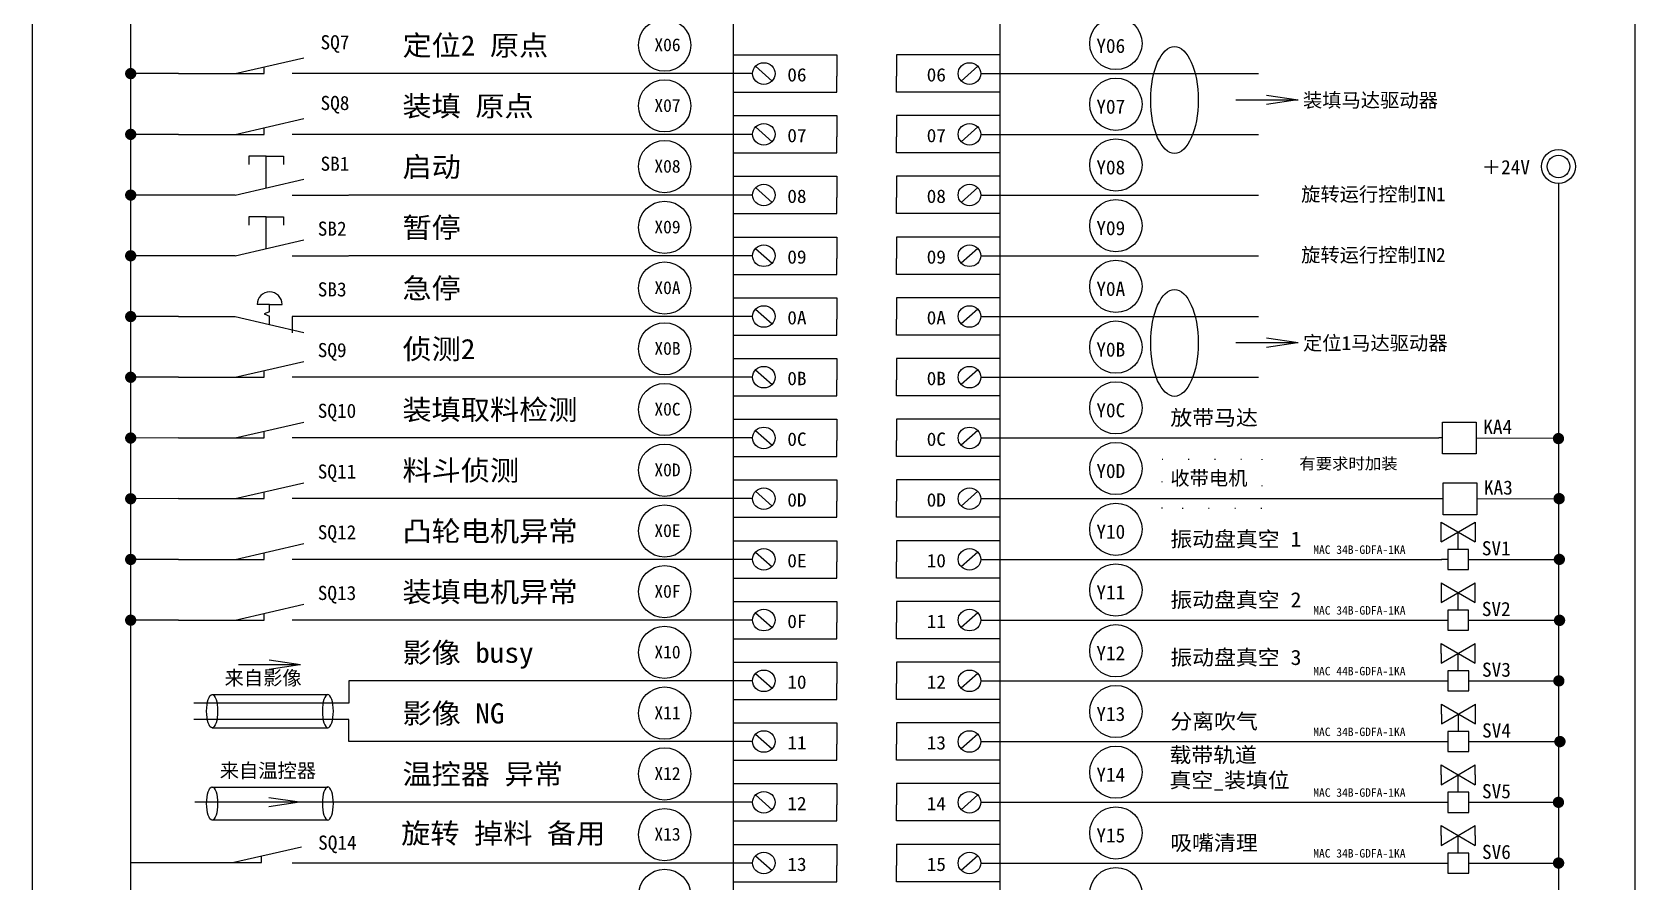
# Model space of a CAD drawing. Header units: millimetres. Extents: x 853 to 1267, y -1566 to -82.
# Drawn here: x 853 to 1053, y -298.9 to -192.8 of the extents above; entities that cross this region are included whole.
import ezdxf

# ---------------------------------------------------------------- set-up
doc = ezdxf.new("R2010")
doc.units = ezdxf.units.MM
doc.linetypes.add('DOT2', pattern=[3.175, 0, -3.175])
doc.layers.add('图层3', color=3, linetype='DOT2')
doc.styles.add('宋体', font='')
doc.styles.get('宋体').set_extended_font_data('SimSun')

# ---------------------------------------------------------------- blocks, each defined once
blk = doc.blocks.new('SB NO 1')
for p, q in [((15.49, 6.89), (12.43, 6.89)), ((12.43, 6.89), (12.43, 5.39)), ((15.49, 1.27), (15.49, 6.89)), ((15.49, 6.89), (18.55, 6.89)), ((18.55, 6.89), (18.55, 5.39)), ((10, 0), (0, 0)), ((10, 0), (22.17, 2.81)), ((20.07, 0), (30.07, 0))]:
    blk.add_line(p, q)

msp = doc.modelspace()

# ---------------------------------------------------------------- linework, layer by layer
for p, q in [((853.04, -92, 165.16), (853.04, -405.95, 165.91)), ((1053.04, -92, 165.16), (1053.04, -405.95, 165.91))]:
    msp.add_line(p, q)
at = {"lineweight": -3}
for p, q in [((865.35, -387.53, 245.28), (865.35, -147.09, 166.09)), ((940.51, -195.66, 188.01), (953.47, -195.66, 188.01)), ((953.47, -195.66, 187.67), (953.47, -197.67, 187.67)), ((973.85, -195.66, 188.01), (960.89, -195.66, 188.01)), ((960.89, -195.66, 187.67), (960.89, -197.67, 187.67)), ((878.39, -197.99, 187.67), (886.97, -196.01, 187.67)), ((878.39, -197.99, 187.67), (881.99, -197.99, 187.67)), ((881.99, -197.99, 187.67), (882.01, -197.16, 187.67)), ((953.47, -197.67, 187.67), (953.47, -198.31, 187.67)), ((960.89, -197.67, 187.67), (960.89, -198.31, 187.67)), ((953.47, -200.32, 187.67), (953.47, -198.31, 187.67)), ((960.89, -200.32, 187.67), (960.89, -198.31, 187.67)), ((940.51, -200.32, 187.67), (953.47, -200.32, 187.67)), ((973.85, -200.32, 187.67), (960.89, -200.32, 187.67)), ((1011.01, -201.3, 205.35), (1003.25, -201.3, 205.35)), ((1011.01, -201.3, 205.35), (1007.07, -200.71, 205.35)), ((1010.92, -201.28, 205.35), (1007.07, -201.86, 205.35)), ((878.39, -205.58, 190.22), (886.97, -203.59, 190.22)), ((940.51, -203.24, 190.56), (953.47, -203.24, 190.56)), ((953.47, -203.24, 190.22), (953.47, -205.25, 190.22)), ((973.85, -203.24, 190.56), (960.89, -203.24, 190.56)), ((960.89, -203.24, 190.22), (960.89, -205.25, 190.22)), ((878.39, -205.58, 190.22), (881.99, -205.58, 190.22)), ((881.99, -205.58, 190.22), (882.01, -204.74, 190.22)), ((953.47, -205.25, 190.22), (953.47, -205.89, 190.22)), ((953.47, -207.9, 190.22), (953.47, -205.89, 190.22)), ((960.89, -205.25, 190.22), (960.89, -205.89, 190.22)), ((960.89, -207.9, 190.22), (960.89, -205.89, 190.22)), ((940.51, -207.9, 190.22), (953.47, -207.9, 190.22)), ((973.85, -207.9, 190.22), (960.89, -207.9, 190.22)), ((940.51, -210.82, 193.11), (953.47, -210.82, 193.11)), ((953.47, -210.82, 192.77), (953.47, -212.83, 192.77)), ((973.85, -210.82, 193.11), (960.89, -210.82, 193.11)), ((960.89, -210.82, 192.77), (960.89, -212.83, 192.77)), ((953.47, -212.83, 192.77), (953.47, -213.48, 192.77)), ((953.47, -215.48, 192.77), (953.47, -213.48, 192.77)), ((960.89, -212.83, 192.77), (960.89, -213.48, 192.77)), ((960.89, -215.48, 192.77), (960.89, -213.48, 192.77)), ((940.51, -215.48, 192.77), (953.47, -215.48, 192.77)), ((973.85, -215.48, 192.77), (960.89, -215.48, 192.77)), ((940.51, -218.41, 195.67), (953.47, -218.41, 195.67)), ((953.47, -218.4, 195.33), (953.47, -220.41, 195.33)), ((960.89, -218.4, 195.33), (960.89, -220.41, 195.33)), ((973.85, -218.41, 195.67), (960.89, -218.41, 195.67)), ((953.47, -220.41, 195.33), (953.47, -221.06, 195.33)), ((953.47, -223.06, 195.33), (953.47, -221.06, 195.33)), ((960.89, -220.41, 195.33), (960.89, -221.06, 195.33)), ((960.89, -223.06, 195.33), (960.89, -221.06, 195.33)), ((940.51, -223.06, 195.33), (953.47, -223.06, 195.33)), ((973.85, -223.06, 195.33), (960.89, -223.06, 195.33)), ((940.51, -225.99, 198.22), (953.47, -225.99, 198.22)), ((953.47, -225.98, 197.88), (953.47, -227.99, 197.88)), ((960.89, -225.98, 197.88), (960.89, -227.99, 197.88)), ((973.85, -225.99, 198.22), (960.89, -225.99, 198.22)), ((882.68, -226.81, 197.88), (881.12, -226.81, 197.88)), ((882.68, -227.73, 197.88), (882.01, -227.97, 197.88)), ((882.01, -227.97, 197.88), (882.68, -228.28, 197.88)), ((882.68, -227.73, 197.88), (882.68, -226.81, 197.88)), ((882.68, -226.81, 197.88), (884.24, -226.81, 197.88)), ((953.47, -227.99, 197.88), (953.47, -228.64, 197.88)), ((960.89, -227.99, 197.88), (960.89, -228.64, 197.88)), ((878.39, -228.32, 197.88), (886.97, -230.3, 197.88)), ((882.68, -229.31, 197.88), (882.68, -228.28, 197.88)), ((885.49, -228.32, 197.88), (885.49, -230.36, 197.88)), ((892.55, -228.32, 197.88), (885.49, -228.32, 197.88)), ((953.47, -230.65, 197.88), (953.47, -228.64, 197.88)), ((960.89, -230.65, 197.88), (960.89, -228.64, 197.88)), ((940.51, -230.65, 197.88), (953.47, -230.65, 197.88)), ((973.85, -230.65, 197.88), (960.89, -230.65, 197.88)), ((1011.01, -231.62, 215.57), (1003.25, -231.62, 215.57)), ((1011.01, -231.62, 215.57), (1007.07, -231.03, 215.57)), ((1010.92, -231.61, 215.57), (1007.07, -232.19, 215.57)), ((878.39, -235.9, 200.44), (886.97, -233.92, 200.44)), ((940.51, -233.57, 200.78), (953.47, -233.57, 200.78)), ((953.47, -233.56, 200.44), (953.47, -235.57, 200.44)), ((960.89, -233.56, 200.44), (960.89, -235.57, 200.44)), ((973.85, -233.57, 200.78), (960.89, -233.57, 200.78)), ((878.39, -235.9, 200.44), (881.99, -235.9, 200.44)), ((881.99, -235.9, 200.44), (882.01, -235.06, 200.44)), ((953.47, -235.57, 200.44), (953.47, -236.22, 200.44)), ((960.89, -235.57, 200.44), (960.89, -236.22, 200.44)), ((953.47, -238.23, 200.44), (953.47, -236.22, 200.44)), ((960.89, -238.23, 200.44), (960.89, -236.22, 200.44)), ((940.51, -238.23, 200.44), (953.47, -238.23, 200.44)), ((973.85, -238.23, 200.44), (960.89, -238.23, 200.44)), ((878.39, -243.48, 202.99), (886.97, -241.5, 202.99)), ((940.51, -241.15, 203.33), (953.47, -241.15, 203.33)), ((953.47, -241.15, 202.99), (953.47, -243.15, 202.99)), ((973.85, -241.15, 203.33), (960.89, -241.15, 203.33)), ((960.89, -241.15, 202.99), (960.89, -243.15, 202.99)), ((878.39, -243.48, 202.99), (881.99, -243.48, 202.99)), ((881.99, -243.48, 202.99), (882.01, -242.64, 202.99)), ((953.47, -243.15, 202.99), (953.47, -243.8, 202.99)), ((953.47, -245.81, 202.99), (953.47, -243.8, 202.99)), ((960.89, -243.15, 202.99), (960.89, -243.8, 202.99)), ((960.89, -245.81, 202.99), (960.89, -243.8, 202.99)), ((1033.22, -243.5, 203.66), (1043.5, -243.48, 202.99)), ((940.51, -245.81, 202.99), (953.47, -245.81, 202.99)), ((973.85, -245.81, 202.99), (960.89, -245.81, 202.99)), ((878.39, -251.06, 205.55), (886.97, -249.08, 205.55)), ((940.51, -248.73, 205.89), (953.47, -248.73, 205.89)), ((953.47, -248.73, 205.55), (953.47, -250.74, 205.55)), ((973.85, -248.73, 205.89), (960.89, -248.73, 205.89)), ((960.89, -248.73, 205.55), (960.89, -250.74, 205.55)), ((878.39, -251.06, 205.55), (881.99, -251.06, 205.55)), ((881.99, -251.06, 205.55), (882.01, -250.23, 205.55)), ((953.47, -250.74, 205.55), (953.47, -251.38, 205.55)), ((953.47, -253.39, 205.55), (953.47, -251.38, 205.55)), ((960.89, -250.74, 205.55), (960.89, -251.38, 205.55)), ((960.89, -253.39, 205.55), (960.89, -251.38, 205.55)), ((1033.31, -251.08, 198.55), (1043.59, -251.06, 197.88)), ((940.51, -253.39, 205.55), (953.47, -253.39, 205.55)), ((973.85, -253.39, 205.55), (960.89, -253.39, 205.55)), ((1028.87, -256.45, 208.1), (1028.87, -253.98, 208.1)), ((1028.87, -253.98, 208.1), (1033.1, -256.45, 208.1)), ((1028.87, -256.45, 208.1), (1033.1, -253.98, 208.1)), ((1033.1, -253.98, 208.1), (1033.1, -256.45, 208.1)), ((1030.98, -257.39, 208.1), (1030.98, -255.21, 208.1)), ((878.39, -258.64, 208.1), (886.97, -256.66, 208.1)), ((881.99, -258.64, 208.1), (882.01, -257.81, 208.1)), ((940.51, -256.31, 208.44), (953.47, -256.31, 208.44)), ((953.47, -256.31, 208.1), (953.47, -258.32, 208.1)), ((973.85, -256.31, 208.44), (960.89, -256.31, 208.44)), ((960.89, -256.31, 208.1), (960.89, -258.32, 208.1)), ((878.39, -258.64, 208.1), (881.99, -258.64, 208.1)), ((953.47, -258.32, 208.1), (953.47, -258.96, 208.1)), ((953.47, -260.97, 208.1), (953.47, -258.96, 208.1)), ((960.89, -258.32, 208.1), (960.89, -258.96, 208.1)), ((960.89, -260.97, 208.1), (960.89, -258.96, 208.1)), ((1032.28, -258.64, 208.1), (1043.48, -258.64, 208.1)), ((940.51, -260.97, 208.1), (953.47, -260.97, 208.1)), ((973.85, -260.97, 208.1), (960.89, -260.97, 208.1)), ((1028.87, -261.56, 210.66), (1033.1, -264.03, 210.66)), ((1028.87, -264.03, 210.66), (1033.1, -261.56, 210.66)), ((1033.1, -264.03, 210.66), (1033.1, -261.56, 210.66)), ((940.51, -263.89, 211), (953.47, -263.89, 211)), ((953.47, -263.89, 210.66), (953.47, -265.9, 210.66)), ((973.85, -263.89, 211), (960.89, -263.89, 211)), ((960.89, -263.89, 210.66), (960.89, -265.9, 210.66)), ((1030.98, -264.97, 210.66), (1030.98, -262.79, 210.66)), ((878.39, -266.22, 210.66), (886.97, -264.24, 210.66)), ((881.99, -266.22, 210.66), (882.01, -265.39, 210.66)), ((953.47, -265.9, 210.66), (953.47, -266.54, 210.66)), ((960.89, -265.9, 210.66), (960.89, -266.54, 210.66)), ((878.39, -266.22, 210.66), (881.99, -266.22, 210.66)), ((953.47, -268.55, 210.66), (953.47, -266.54, 210.66)), ((960.89, -268.55, 210.66), (960.89, -266.54, 210.66)), ((1032.28, -266.22, 210.66), (1043.33, -266.22, 210.66)), ((1032.84, -266.22, 210.66), (1043.33, -266.22, 210.66)), ((940.51, -268.55, 210.66), (953.47, -268.55, 210.66)), ((973.85, -268.55, 210.66), (960.89, -268.55, 210.66)), ((1028.88, -270.37, 213.21), (1028.88, -269.14, 213.21)), ((1028.88, -269.14, 213.21), (1033.12, -271.61, 213.21)), ((1028.88, -271.61, 213.21), (1033.12, -269.14, 213.21)), ((1033.12, -271.61, 213.21), (1033.12, -269.14, 213.21)), ((886.55, -271.8, 231.06), (878.8, -271.8, 231.06)), ((886.55, -271.8, 231.06), (882.61, -271.21, 231.06)), ((886.46, -271.79, 231.06), (882.61, -272.37, 231.06)), ((940.51, -271.47, 213.55), (953.47, -271.47, 213.55)), ((953.47, -271.47, 213.21), (953.47, -273.48, 213.21)), ((973.85, -271.47, 213.55), (960.89, -271.47, 213.55)), ((960.89, -271.47, 213.21), (960.89, -273.48, 213.21)), ((1028.88, -270.37, 213.21), (1028.88, -271.61, 213.21)), ((1031, -272.55, 213.21), (1031, -270.37, 213.21)), ((953.47, -273.48, 213.21), (953.47, -274.12, 213.21)), ((960.89, -273.48, 213.21), (960.89, -274.12, 213.21)), ((1027.89, -273.81, 213.21), (1029.7, -273.81, 213.21)), ((1032.3, -273.81, 213.21), (1043.34, -273.81, 213.21)), ((1032.86, -273.81, 213.21), (1043.34, -273.81, 213.21)), ((875.51, -275.52, 231.06), (889.95, -275.52, 231.06)), ((953.47, -276.13, 213.21), (953.47, -274.12, 213.21)), ((960.89, -276.13, 213.21), (960.89, -274.12, 213.21)), ((940.51, -276.13, 213.21), (953.47, -276.13, 213.21)), ((973.85, -276.13, 213.21), (960.89, -276.13, 213.21)), ((1028.9, -277.96, 215.77), (1028.9, -276.72, 215.77)), ((1028.9, -276.72, 215.77), (1033.13, -279.19, 215.77)), ((1028.9, -279.19, 215.77), (1033.13, -276.72, 215.77)), ((1028.9, -277.96, 215.77), (1028.9, -279.19, 215.77)), ((1031.01, -280.14, 215.77), (1031.01, -277.96, 215.77)), ((1033.13, -279.19, 215.77), (1033.13, -276.72, 215.77)), ((875.51, -279.65, 231.06), (889.95, -279.65, 231.06)), ((940.51, -279.05, 216.11), (953.47, -279.05, 216.11)), ((953.47, -279.05, 215.77), (953.47, -281.06, 215.77)), ((973.85, -279.05, 216.11), (960.89, -279.05, 216.11)), ((960.89, -279.05, 215.77), (960.89, -281.06, 215.77)), ((953.47, -281.06, 215.77), (953.47, -281.71, 215.77)), ((953.47, -283.71, 215.77), (953.47, -281.71, 215.77)), ((960.89, -281.06, 215.77), (960.89, -281.71, 215.77)), ((960.89, -283.71, 215.77), (960.89, -281.71, 215.77)), ((1027.9, -281.39, 215.77), (1029.71, -281.39, 215.77)), ((1032.31, -281.39, 215.77), (1043.36, -281.39, 215.77)), ((1032.87, -281.39, 215.77), (1043.36, -281.39, 215.77)), ((940.51, -283.71, 215.77), (953.47, -283.71, 215.77)), ((973.85, -283.71, 215.77), (960.89, -283.71, 215.77)), ((1028.88, -285.54, 218.32), (1028.88, -284.3, 218.32)), ((1028.88, -286.77, 218.32), (1033.12, -284.3, 218.32)), ((1028.88, -284.3, 218.32), (1033.12, -286.77, 218.32)), ((1028.88, -285.54, 218.32), (1028.88, -286.77, 218.32)), ((1031, -287.72, 218.32), (1031, -285.54, 218.32)), ((1033.12, -285.54, 218.32), (1033.12, -284.3, 218.32)), ((1033.12, -285.54, 218.32), (1033.12, -286.77, 218.32)), ((875.51, -287.06, 234.25), (889.95, -287.06, 234.25)), ((940.51, -286.64, 218.66), (953.47, -286.64, 218.66)), ((953.47, -286.63, 218.32), (953.47, -288.64, 218.32)), ((960.89, -286.63, 218.32), (960.89, -288.64, 218.32)), ((973.85, -286.64, 218.66), (960.89, -286.64, 218.66)), ((886.42, -288.97, 218.32), (882.57, -288.39, 218.32)), ((886.42, -288.97, 218.32), (882.57, -289.55, 218.32)), ((953.47, -288.64, 218.32), (953.47, -289.29, 218.32)), ((953.47, -291.29, 218.32), (953.47, -289.29, 218.32)), ((960.89, -288.64, 218.32), (960.89, -289.29, 218.32)), ((960.89, -291.29, 218.32), (960.89, -289.29, 218.32)), ((1027.89, -288.97, 218.32), (1029.7, -288.97, 218.32)), ((1032.3, -288.97, 218.32), (1043.34, -288.97, 218.32)), ((1032.86, -288.97, 218.32), (1043.34, -288.97, 218.32)), ((940.51, -291.29, 218.32), (953.47, -291.29, 218.32)), ((973.85, -291.29, 218.32), (960.89, -291.29, 218.32)), ((1028.88, -291.88, 220.87), (1033.12, -294.35, 220.87)), ((1028.88, -294.35, 220.87), (1033.12, -291.88, 220.87)), ((1028.88, -293.12, 220.87), (1028.88, -291.88, 220.87)), ((1033.12, -293.12, 220.87), (1033.12, -291.88, 220.87)), ((1028.88, -293.12, 220.87), (1028.88, -294.35, 220.87)), ((1031, -295.3, 220.87), (1031, -293.12, 220.87)), ((1033.12, -293.12, 220.87), (1033.12, -294.35, 220.87)), ((878.07, -296.5, 215.3), (886.66, -294.52, 215.3)), ((940.51, -294.22, 221.22), (953.47, -294.22, 221.22)), ((953.47, -294.21, 220.87), (953.47, -296.22, 220.87)), ((960.89, -294.21, 220.87), (960.89, -296.22, 220.87)), ((973.85, -294.22, 221.22), (960.89, -294.22, 221.22)), ((878.07, -296.5, 215.3), (881.68, -296.5, 215.3)), ((953.47, -296.22, 220.87), (953.47, -296.87, 220.87)), ((953.47, -298.88, 220.87), (953.47, -296.87, 220.87)), ((960.89, -296.22, 220.87), (960.89, -296.87, 220.87)), ((960.89, -298.88, 220.87), (960.89, -296.87, 220.87)), ((1027.89, -296.55, 220.87), (1029.7, -296.55, 220.87)), ((940.51, -298.88, 220.87), (953.47, -298.88, 220.87)), ((973.85, -298.88, 220.87), (960.89, -298.88, 220.87))]:
    msp.add_line(p, q, dxfattribs=at)
at = {"extrusion": (-6.16298e-33, 0.319321, 0.947647)}
for p, q in [((871.33, -197.99, 187.67), (865.35, -198, 181.42)), ((871.33, -197.99, 187.67), (878.39, -197.99, 187.67)), ((892.55, -197.99, 187.67), (885.49, -197.99, 187.67)), ((938.17, -197.99, 187.67), (892.55, -197.99, 187.67)), ((942.93, -197.99, 187.67), (938.17, -197.99, 187.67)), ((943.32, -197.07, 187.35), (945.38, -198.92, 187.98)), ((971.04, -197.07, 187.35), (968.98, -198.92, 187.98)), ((971.42, -197.99, 187.67), (976.19, -197.99, 187.67)), ((976.19, -197.99, 187.67), (996.51, -197.99, 187.67)), ((996.51, -197.99, 187.67), (1006.07, -197.99, 187.67)), ((871.33, -205.58, 190.22), (865.35, -205.58, 183.97)), ((871.33, -205.58, 190.22), (878.39, -205.58, 190.22)), ((892.55, -205.58, 190.22), (885.49, -205.58, 190.22)), ((938.17, -205.58, 190.22), (892.55, -205.58, 190.22)), ((942.93, -205.58, 190.22), (938.17, -205.58, 190.22)), ((943.32, -204.65, 189.91), (945.38, -206.5, 190.53)), ((971.04, -204.65, 189.91), (968.98, -206.5, 190.53)), ((971.42, -205.58, 190.22), (976.19, -205.58, 190.22)), ((976.19, -205.58, 190.22), (996.51, -205.58, 190.22)), ((996.51, -205.58, 190.22), (1006.07, -205.58, 190.22)), ((1043.5, -211.71, 199.19), (1043.5, -357.41, 257.95)), ((871.33, -213.16, 192.77), (865.35, -213.16, 186.53)), ((938.17, -213.16, 192.77), (892.55, -213.16, 192.77)), ((942.93, -213.16, 192.77), (938.17, -213.16, 192.77)), ((943.32, -212.23, 192.46), (945.38, -214.08, 193.09)), ((971.04, -212.23, 192.46), (968.98, -214.08, 193.09)), ((971.42, -213.16, 192.77), (976.19, -213.16, 192.77)), ((976.19, -213.16, 192.77), (996.51, -213.16, 192.77)), ((996.51, -213.16, 192.77), (1006.07, -213.16, 192.77)), ((943.32, -219.81, 195.02), (945.38, -221.66, 195.64)), ((971.04, -219.81, 195.02), (968.98, -221.66, 195.64)), ((871.33, -220.74, 195.33), (865.35, -220.74, 189.08)), ((938.17, -220.74, 195.33), (892.55, -220.74, 195.33)), ((942.93, -220.74, 195.33), (938.17, -220.74, 195.33)), ((971.42, -220.74, 195.33), (976.19, -220.74, 195.33)), ((976.19, -220.74, 195.33), (996.51, -220.74, 195.33)), ((996.51, -220.74, 195.33), (1006.07, -220.74, 195.33)), ((943.32, -227.4, 197.57), (945.38, -229.24, 198.19)), ((971.04, -227.4, 197.57), (968.98, -229.24, 198.19)), ((871.33, -228.32, 197.88), (865.35, -228.33, 191.64)), ((871.33, -228.32, 197.88), (878.39, -228.32, 197.88)), ((938.17, -228.32, 197.88), (892.55, -228.32, 197.88)), ((942.93, -228.32, 197.88), (938.17, -228.32, 197.88)), ((971.42, -228.32, 197.88), (976.19, -228.32, 197.88)), ((976.19, -228.32, 197.88), (996.51, -228.32, 197.88)), ((996.51, -228.32, 197.88), (1006.07, -228.32, 197.88)), ((871.33, -235.9, 200.44), (865.35, -235.91, 194.19)), ((871.33, -235.9, 200.44), (878.39, -235.9, 200.44)), ((892.55, -235.9, 200.44), (885.49, -235.9, 200.44)), ((938.17, -235.9, 200.44), (892.55, -235.9, 200.44)), ((942.93, -235.9, 200.44), (938.17, -235.9, 200.44)), ((943.32, -234.98, 200.13), (945.38, -236.82, 200.75)), ((971.04, -234.98, 200.13), (968.98, -236.82, 200.75)), ((971.42, -235.9, 200.44), (976.19, -235.9, 200.44)), ((976.19, -235.9, 200.44), (996.51, -235.9, 200.44)), ((996.51, -235.9, 200.44), (1006.07, -235.9, 200.44)), ((871.33, -243.48, 202.99), (865.35, -243.49, 196.75)), ((871.33, -243.48, 202.99), (878.39, -243.48, 202.99)), ((892.55, -243.48, 202.99), (885.49, -243.48, 202.99)), ((938.17, -243.48, 202.99), (892.55, -243.48, 202.99)), ((942.93, -243.48, 202.99), (938.17, -243.48, 202.99)), ((943.32, -242.56, 202.68), (945.38, -244.4, 203.3)), ((971.04, -242.56, 202.68), (968.98, -244.4, 203.3)), ((971.42, -243.48, 202.99), (976.19, -243.48, 202.99)), ((976.19, -243.48, 202.99), (996.51, -243.48, 202.99)), ((996.51, -243.48, 202.99), (1028.58, -243.48, 202.99)), ((1029.04, -243.48, 202.99), (1028.58, -243.48, 202.99)), ((871.33, -251.06, 205.55), (865.35, -251.07, 199.3)), ((871.33, -251.06, 205.55), (878.39, -251.06, 205.55)), ((892.55, -251.06, 205.55), (885.49, -251.06, 205.55)), ((938.17, -251.06, 205.55), (892.55, -251.06, 205.55)), ((942.93, -251.06, 205.55), (938.17, -251.06, 205.55)), ((943.32, -250.14, 205.24), (945.38, -251.99, 205.86)), ((971.04, -250.14, 205.24), (968.98, -251.99, 205.86)), ((971.42, -251.06, 205.55), (976.19, -251.06, 205.55)), ((976.19, -251.06, 205.55), (1029.13, -251.06, 198.54)), ((943.32, -257.72, 207.79), (945.38, -259.57, 208.41)), ((971.04, -257.72, 207.79), (968.98, -259.57, 208.41)), ((871.33, -258.64, 208.1), (865.35, -258.65, 201.86)), ((871.33, -258.64, 208.1), (878.39, -258.64, 208.1)), ((892.55, -258.64, 208.1), (885.49, -258.64, 208.1)), ((938.17, -258.64, 208.1), (892.55, -258.64, 208.1)), ((942.93, -258.64, 208.1), (938.17, -258.64, 208.1)), ((971.42, -258.64, 208.1), (976.19, -258.64, 208.1)), ((976.19, -258.64, 208.1), (996.51, -258.64, 208.1)), ((996.51, -258.64, 208.1), (1028.93, -258.64, 208.1)), ((1029.68, -258.64, 208.1), (1028.92, -258.64, 208.1)), ((1028.87, -261.56, 210.66), (1028.87, -264.03, 210.66)), ((943.32, -265.3, 210.35), (945.38, -267.15, 210.97)), ((971.04, -265.3, 210.35), (968.98, -267.15, 210.97)), ((871.33, -266.22, 210.66), (865.35, -266.23, 204.41)), ((871.33, -266.22, 210.66), (878.39, -266.22, 210.66)), ((892.55, -266.22, 210.66), (885.49, -266.22, 210.66)), ((938.17, -266.22, 210.66), (892.55, -266.22, 210.66)), ((942.93, -266.22, 210.66), (938.17, -266.22, 210.66)), ((971.42, -266.22, 210.66), (976.19, -266.22, 210.66)), ((976.19, -266.22, 210.66), (996.51, -266.22, 210.66)), ((996.51, -266.22, 210.66), (1028.93, -266.22, 210.66)), ((1028.93, -266.22, 210.66), (1029.68, -266.22, 210.66)), ((938.17, -273.81, 213.21), (892.55, -273.81, 213.21)), ((892.55, -273.81, 213.21), (892.55, -276.57, 214.14)), ((942.93, -273.81, 213.21), (938.17, -273.81, 213.21)), ((943.32, -272.88, 212.9), (945.38, -274.73, 213.52)), ((971.04, -272.88, 212.9), (968.98, -274.73, 213.52)), ((971.42, -273.81, 213.21), (976.19, -273.81, 213.21)), ((976.19, -273.81, 213.21), (996.51, -273.81, 213.21)), ((996.51, -273.81, 213.21), (1027.97, -273.81, 213.21)), ((892.55, -276.57, 214.14), (873.23, -276.57, 214.14)), ((892.55, -278.63, 214.84), (873.23, -278.63, 214.84)), ((892.55, -281.39, 215.77), (892.55, -278.63, 214.84)), ((938.17, -281.39, 215.77), (892.55, -281.39, 215.77)), ((942.93, -281.39, 215.77), (938.17, -281.39, 215.77)), ((943.32, -280.46, 215.45), (945.38, -282.31, 216.08)), ((971.04, -280.46, 215.45), (968.98, -282.31, 216.08)), ((971.42, -281.39, 215.77), (976.19, -281.39, 215.77)), ((976.19, -281.39, 215.77), (996.51, -281.39, 215.77)), ((996.51, -281.39, 215.77), (1027.9, -281.39, 215.77)), ((938.17, -288.97, 218.32), (873.37, -288.97, 218.32)), ((942.93, -288.97, 218.32), (938.17, -288.97, 218.32)), ((943.32, -288.04, 218.01), (945.38, -289.89, 218.63)), ((971.04, -288.04, 218.01), (968.98, -289.89, 218.63)), ((971.42, -288.97, 218.32), (976.19, -288.97, 218.32)), ((976.19, -288.97, 218.32), (996.51, -288.97, 218.32)), ((996.51, -288.97, 218.32), (1027.96, -288.97, 218.32)), ((889.96, -291.19, 234.25), (875.51, -291.19, 234.25)), ((881.68, -296.5, 215.3), (881.67, -295.67, 215.3)), ((943.32, -295.63, 220.56), (945.38, -297.47, 221.19)), ((971.04, -295.63, 220.56), (968.98, -297.47, 221.19)), ((865.35, -296.5, 215.3), (878.07, -296.5, 215.3)), ((938.17, -296.55, 220.87), (885.51, -296.55, 220.87)), ((942.93, -296.55, 220.87), (938.17, -296.55, 220.87)), ((971.42, -296.55, 220.87), (976.19, -296.55, 220.87)), ((976.19, -296.55, 220.87), (996.51, -296.55, 220.87)), ((996.51, -296.55, 220.87), (1027.89, -296.55, 220.87)), ((1032.3, -296.55, 220.87), (1043.52, -296.55, 220.87))]:
    msp.add_line(p, q, dxfattribs=at)
at = {"lineweight": -3, "elevation": 165.16}
msp.add_lwpolyline([(973.84, -392.47), (973.84, -110.33), (940.53, -110.33), (940.51, -392.47)], dxfattribs=at)
at = {"lineweight": -3, "const_width": 0.705}
for points, elevation in [([(865, -198, 1), (865.7, -198, 1)], 181.42), ([(865, -205.58, 1), (865.7, -205.58, 1)], 183.97), ([(865, -213.16, 1), (865.7, -213.16, 1)], 186.53), ([(865, -220.74, 1), (865.7, -220.74, 1)], 189.08), ([(865, -228.33, 1), (865.7, -228.33, 1)], 191.64), ([(865, -235.91, 1), (865.7, -235.91, 1)], 194.19), ([(865, -243.49, 1), (865.7, -243.49, 1)], 196.75), ([(1043.15, -243.56, 1), (1043.85, -243.56, 1)], 198.26), ([(865, -251.07, 1), (865.7, -251.07, 1)], 199.3), ([(1043.23, -251.06, 1), (1043.94, -251.06, 1)], 197.88), ([(865, -258.65, 1), (865.7, -258.65, 1)], 201.86), ([(1043.26, -258.64, 1), (1043.96, -258.64, 1)], 197.88), ([(865, -266.23, 1), (865.7, -266.23, 1)], 204.41), ([(1043.28, -266.25, 1), (1043.99, -266.25, 1)], 197.88), ([(1043.2, -273.81, 1), (1043.9, -273.81, 1)], 213.21), ([(1043.33, -281.39, 1), (1044.04, -281.39, 1)], 197.88), ([(1043.15, -288.97, 1), (1043.85, -288.97, 1)], 218.32), ([(1043.16, -296.55, 1), (1043.87, -296.55, 1)], 220.87)]:
    msp.add_lwpolyline(points, format="xyb", close=True, dxfattribs=dict(at, elevation=elevation))
at = {"extrusion": (-6.16298e-33, 0.319321, 0.947647)}
for points, elevation in [([(-1029.04, 293.7), (-1033.22, 293.7), (-1033.22, 297.87), (-1029.04, 297.87)], 115.24), ([(-1029.13, 299.25), (-1033.31, 299.25), (-1033.31, 303.43), (-1029.13, 303.43)], 107.98)]:
    msp.add_lwpolyline(points, close=True, dxfattribs=dict(at, elevation=elevation))
at = {"lineweight": -3}
for points, elevation in [([(1029.68, -259.9), (1032.28, -259.9), (1032.28, -257.39), (1029.68, -257.39)], 208.1), ([(1029.68, -267.48), (1032.28, -267.48), (1032.28, -264.97), (1029.68, -264.97)], 210.66), ([(1029.7, -275.06), (1032.3, -275.06), (1032.3, -272.55), (1029.7, -272.55)], 213.21), ([(1029.71, -282.64), (1032.31, -282.64), (1032.31, -280.14), (1029.71, -280.14)], 215.77), ([(1029.7, -290.22), (1032.3, -290.22), (1032.3, -287.72), (1029.7, -287.72)], 218.32), ([(1029.7, -297.8), (1032.3, -297.8), (1032.3, -295.3), (1029.7, -295.3)], 220.87)]:
    msp.add_lwpolyline(points, close=True, dxfattribs=dict(at, elevation=elevation))
at = {"color": 1, "lineweight": -3}
for centre in [(931.97, -194.44, 203.05), (988.28, -194.23, 202.98), (931.97, -202.02, 205.6), (988.28, -201.82, 205.53), (931.97, -209.6, 208.15), (988.28, -209.4, 208.08), (931.97, -217.19, 210.71), (988.28, -216.98, 210.64), (931.97, -224.77, 213.26), (988.28, -224.56, 213.19), (931.97, -232.35, 215.82), (988.28, -232.14, 215.75), (931.97, -239.93, 218.37), (988.28, -239.72, 218.3), (931.97, -247.51, 220.93), (988.28, -247.3, 220.86), (931.97, -255.09, 223.48), (988.28, -254.88, 223.41), (931.97, -262.67, 226.04), (988.28, -262.46, 225.97), (931.97, -270.25, 228.59), (988.28, -270.05, 228.52), (931.97, -277.83, 231.15), (988.28, -277.63, 231.08), (988.28, -285.21, 233.63), (931.97, -285.42, 233.7), (931.97, -293, 236.25), (988.28, -292.79, 236.18), (931.97, -300.58, 238.81), (988.28, -300.37, 238.74)]:
    msp.add_circle(centre, 3.26, dxfattribs=at)
at = {"extrusion": (-6.16298e-33, 0.319321, 0.947647)}
for centre in [(-944.35, 247.55, 114.62), (-970.01, 247.55, 114.62), (-944.35, 255.55, 114.62), (-970.01, 255.55, 114.62), (-944.35, 263.55, 114.62), (-970.01, 263.55, 114.62), (-944.35, 271.55, 114.62), (-970.01, 271.55, 114.62), (-944.35, 279.55, 114.62), (-970.01, 279.55, 114.62), (-944.35, 287.55, 114.62), (-970.01, 287.55, 114.62), (-944.35, 295.55, 114.62), (-970.01, 295.55, 114.62), (-944.35, 303.55, 114.62), (-970.01, 303.55, 114.62), (-944.35, 311.55, 114.62), (-970.01, 311.55, 114.62), (-944.35, 319.55, 114.62), (-970.01, 319.55, 114.62), (-944.35, 327.55, 114.62), (-970.01, 327.55, 114.62), (-944.35, 335.55, 114.62), (-970.01, 335.55, 114.62), (-944.35, 343.55, 114.62), (-970.01, 343.55, 114.62), (-944.35, 351.55, 114.62), (-970.01, 351.55, 114.62)]:
    msp.add_circle(centre, 1.42, dxfattribs=at)
at = {"lineweight": -3}
for radius in [2.12, 1.41]:
    msp.add_circle((1043.5, -209.59, 199.19), radius, dxfattribs=at)
msp.add_arc((882.68, -226.81, 197.88), 1.56, 0, 180, dxfattribs=at)
at = {"extrusion": (2.46519e-32, 0.319321, 0.947647)}
msp.add_ellipse((995.59, -201.29, 205.35), major_axis=(0, 6.67, -2.25), ratio=0.421874, dxfattribs=at)
at = {"extrusion": (9.86076e-32, 0.319321, 0.947647)}
msp.add_ellipse((995.59, -231.62, 215.57), major_axis=(0, 6.67, -2.25), ratio=0.421874, dxfattribs=at)
at = {"lineweight": -3}
for centre in [(875.51, -277.58, 231.06), (875.51, -289.12, 234.25)]:
    msp.add_ellipse(centre, major_axis=(0, -2.07), ratio=0.332145, dxfattribs=at)
at = {"lineweight": -3, "extrusion": (1.17317e-16, -4.08449e-32, -1)}
for centre in [(889.95, -277.58, 231.06), (889.95, -289.12, 234.25)]:
    msp.add_ellipse(centre, major_axis=(0, -2.07), ratio=0.332145, dxfattribs=at)
at = {"layer": '图层3', "extrusion": (-6.16298e-33, 0.319321, 0.947647), "elevation": -138.18}
msp.add_lwpolyline([(-994.04, 213.16), (-1006.48, 213.16), (-1006.48, 219.66), (-994.04, 219.66)], close=True, dxfattribs=at)

# ---------------------------------------------------------------- block references
at = {"lineweight": -3, "xscale": 0.7055000000000291, "yscale": 0.7055000000000291, "zscale": 0.7055000000000291}
for p in [(871.33, -213.16, 192.77), (871.33, -220.74, 195.33)]:
    msp.add_blockref('SB NO 1', p, dxfattribs=at)

# ---------------------------------------------------------------- texts
at = {"lineweight": -3, "attachment_point": 1}
for s, insert, char_height, width in [('SQ7', (889.04, -193.2, 187.67), 1.764, 7.9966), ('SQ8', (889.04, -200.78, 190.22), 1.764, 7.9966), ('{\\fSimSun|b0|i0|c134|p54;装填马达驱动器}', (1011.62, -200.43, 205.35), 1.7637, 18.9911), ('SB1', (889.04, -208.36, 192.77), 1.764, 7.9966), ('{\\fSimSun|b0|i0|c134|p2;＋24}V', (1033.94, -208.79, 199.19), 1.7637, 15.907), ('{\\fSimSun|b0|i0|c134|p54;旋转运行控制IN1}', (1011.39, -212.17, 209.31), 1.7637, 18.6406), ('SB2', (888.69, -216.47, 195.33), 1.764, 7.9966), ('{\\fSimSun|b0|i0|c134|p54;旋转运行控制IN2}', (1011.39, -219.75, 211.86), 1.7637, 18.6406), ('SB3', (888.69, -224.05, 197.88), 1.764, 7.9966), ('SQ9', (888.69, -231.63, 200.44), 1.764, 7.9966), ('{\\fSimSun|b0|i0|c134|p54;定位1马达驱动器}', (1011.62, -230.75, 215.57), 1.7637, 18.9911), ('SQ10', (888.69, -239.21, 202.99), 1.764, 7.9966), ('KA4', (1034.12, -241.21, 202.99), 1.764, 8.2814), ('SQ11', (888.69, -246.79, 205.55), 1.764, 7.9966), ('{\\fSimSun|b0|i0|c134|p54;收带电机}', (995.07, -247.62, -62.37), 1.7637, 10.4834), ('KA3', (1034.2, -248.79, 197.88), 1.764, 8.2814), ('SQ12', (888.69, -254.37, 208.1), 1.764, 7.9966), ('MAC{\\fSimSun|b0|i0|c134|p54; 34}B{\\fSimSun|b0|i0|c134|p54;-}GDFA{\\fSimSun|b0|i0|c134|p54;-1}KA', (1012.9, -256.9, 191.32), 1.0582, 15.1146), ('SV1', (1033.94, -256.37, 208.1), 1.764, 14.7282), ('SQ13', (888.69, -261.95, 210.66), 1.764, 7.9966), ('SV2', (1033.94, -263.95, 210.66), 1.764, 14.7282), ('MAC{\\fSimSun|b0|i0|c134|p54; 34}B{\\fSimSun|b0|i0|c134|p54;-}GDFA{\\fSimSun|b0|i0|c134|p54;-1}KA', (1012.9, -264.48, 193.87), 1.0582, 15.1146), ('SV3', (1033.96, -271.53, 213.21), 1.764, 14.7282), ('{\\fSimSun|b0|i0|c134|p54;来自影像}', (877.06, -272.56, 231.06), 1.7637, 18.9701), ('MAC{\\fSimSun|b0|i0|c134|p54; 44}B{\\fSimSun|b0|i0|c134|p54;-}GDFA{\\fSimSun|b0|i0|c134|p54;-1}KA', (1012.9, -272.06, 196.43), 1.0582, 15.1146), ('MAC{\\fSimSun|b0|i0|c134|p54; 34}B{\\fSimSun|b0|i0|c134|p54;-}GDFA{\\fSimSun|b0|i0|c134|p54;-1}KA', (1012.9, -279.64, 198.98), 1.0582, 15.1146), ('SV4', (1033.97, -279.12, 215.77), 1.764, 14.7282), ('{\\fSimSun|b0|i0|c134|p54;来自温控器}', (876.46, -284.12, 234.25), 1.7637, 18.9701), ('MAC{\\fSimSun|b0|i0|c134|p54; 34}B{\\fSimSun|b0|i0|c134|p54;-}GDFA{\\fSimSun|b0|i0|c134|p54;-1}KA', (1012.9, -287.22, 201.54), 1.0582, 15.1146), ('SV5', (1033.96, -286.7, 218.32), 1.764, 14.7282), ('SQ14', (888.74, -293.12, 221.16), 1.764, 7.9966), ('MAC{\\fSimSun|b0|i0|c134|p54; 34}B{\\fSimSun|b0|i0|c134|p54;-}GDFA{\\fSimSun|b0|i0|c134|p54;-1}KA', (1012.9, -294.81, 204.09), 1.0582, 15.1146), ('SV6', (1033.96, -294.28, 220.87), 1.764, 14.7282)]:
    msp.add_mtext(s, dxfattribs=dict(at, insert=insert, char_height=char_height, width=width))
at = {"extrusion": (-1.2326e-32, 0.319321, 0.947647), "text_direction": (1, 0, 0), "style": '宋体'}
for s, insert, char_height, width, attachment_point in [('\\pt2.668;定位2 原点', (899.26, -193.21, 202.63), 2.6685, 18.417, 1), ('{\\Ftxt|c134;06}', (947.28, -197.31, 204.01), 1.7637, 5.6276, 1), ('{\\Ftxt|c134;06}', (967.07, -197.31, 204.01), 1.7637, 5.6276, 3), ('装填 原点', (899.26, -200.79, 205.18), 2.668, 18.417, 1), ('{\\Ftxt|c134;07}', (947.28, -204.89, 206.57), 1.7637, 5.6276, 1), ('{\\Ftxt|c134;07}', (967.07, -204.89, 206.57), 1.7637, 5.6276, 3), ('\\pt2.668;启动', (899.26, -208.37, 207.74), 2.6685, 18.417, 1), ('{\\Ftxt|c134;08}', (947.28, -212.47, 209.12), 1.7637, 5.6276, 1), ('{\\Ftxt|c134;08}', (967.07, -212.47, 209.12), 1.7637, 5.6276, 3), ('\\pt2.668;暂停', (899.26, -215.95, 210.29), 2.6685, 18.417, 1), ('{\\Ftxt|c134;09}', (947.28, -220.05, 211.68), 1.7637, 5.6276, 1), ('{\\Ftxt|c134;09}', (967.07, -220.05, 211.68), 1.7637, 5.6276, 3), ('\\pt2.668;急停', (899.26, -223.53, 212.85), 2.6685, 18.417, 1), ('{\\Ftxt|c134;0A}', (947.28, -227.64, 214.23), 1.7637, 5.6276, 1), ('{\\Ftxt|c134;0A}', (967.07, -227.64, 214.23), 1.7637, 5.6276, 3), ('侦测2', (899.26, -231.11, 215.4), 2.668, 18.417, 1), ('{\\Ftxt|c134;0B}', (947.28, -235.22, 216.78), 1.7637, 5.6276, 1), ('{\\Ftxt|c134;0B}', (967.07, -235.22, 216.78), 1.7637, 5.6276, 3), ('装填取料检测', (899.26, -238.69, 217.96), 2.668, 23.9669, 1), ('放带马达', (995.07, -240, 218.4), 2, 15.3174, 1), ('{\\Ftxt|c134;0C}', (947.28, -242.8, 219.34), 1.7637, 5.6276, 1), ('{\\Ftxt|c134;0C}', (967.07, -242.8, 219.34), 1.7637, 5.6276, 3), ('\\pt2.668;料斗侦测', (899.26, -246.27, 220.51), 2.6685, 23.7666, 1), ('{\\Ftxt|c134;0D}', (947.28, -250.38, 221.89), 1.7637, 5.6276, 1), ('{\\Ftxt|c134;0D}', (967.07, -250.38, 221.89), 1.7637, 5.6276, 3), ('\\pt2.668;凸轮电机异常', (899.26, -253.86, 223.07), 2.6685, 23.1354, 1), ('振动盘真空 1', (995.07, -255.16, 223.51), 2, 17.1341, 1), ('{\\Ftxt|c134;0E}', (947.28, -257.96, 224.45), 1.7637, 5.6276, 1), ('{\\Ftxt|c134;10}', (967.07, -257.96, 224.45), 1.7637, 5.6276, 3), ('\\pt2.668;装填电机异常', (899.26, -261.44, 225.62), 2.6685, 24.7811, 1), ('振动盘真空 2', (995.07, -262.74, 226.06), 2, 17.3274, 1), ('{\\Ftxt|c134;0F}', (947.28, -265.54, 227), 1.7637, 5.6276, 1), ('{\\Ftxt|c134;11}', (967.07, -265.54, 227), 1.7637, 5.6276, 3), ('影像 busy', (899.26, -269.02, 228.17), 2.668, 18.417, 1), ('振动盘真空 3', (995.07, -269.93, 228.48), 2, 16.9678, 1), ('{\\Ftxt|c134;10}', (947.28, -273.12, 229.56), 1.7637, 5.6276, 1), ('{\\Ftxt|c134;12}', (967.07, -273.12, 229.56), 1.7637, 5.6276, 3), ('\\pt2.668;影像 NG', (899.26, -276.6, 230.73), 2.6685, 20.7144, 1), ('分离吹气', (995.07, -277.91, 231.17), 2, 20.3561, 1), ('{\\Ftxt|c134;11}', (947.28, -280.7, 232.11), 1.7637, 5.6276, 1), ('{\\Ftxt|c134;13}', (967.07, -280.7, 232.11), 1.7637, 5.6276, 3), ('载带轨道\\P真空_装填位', (994.96, -282.1, -33.67), 2, 17.4498, 1), ('\\pt2.668;温控器 异常', (899.26, -284.18, 233.28), 2.6685, 20.5927, 1), ('{\\Ftxt|c134;12}', (947.28, -288.28, 234.67), 1.7637, 5.6276, 1), ('{\\Ftxt|c134;14}', (967.07, -288.28, 234.67), 1.7637, 5.6276, 3), ('吸嘴清理', (995.07, -293.07, 236.28), 2, 15.3174, 1), ('{\\Ftxt|c134;13}', (947.28, -295.87, 237.22), 1.7637, 5.6276, 1), ('{\\Ftxt|c134;15}', (967.07, -295.87, 237.22), 1.7637, 5.6276, 3)]:
    msp.add_mtext(s, dxfattribs=dict(at, insert=insert, char_height=char_height, width=width, attachment_point=attachment_point))
at = {"color": 1, "lineweight": -3}
for s, insert, char_height, width, attachment_point in [('X06', (933.96, -193.6, 203.05), 1.6, 3.9185, 3), ('Y06', (985.84, -193.65, 202.98), 1.764, 5.4516, 1), ('X07', (933.96, -201.18, 205.6), 1.6, 3.9185, 3), ('Y07', (985.84, -201.24, 205.53), 1.764, 5.4516, 1), ('X08', (933.96, -208.76, 208.15), 1.6, 3.9185, 3), ('Y08', (985.84, -208.82, 208.08), 1.764, 5.4516, 1), ('X09', (933.96, -216.34, 210.71), 1.6, 3.9185, 3), ('Y09', (985.84, -216.4, 210.64), 1.764, 5.4516, 1), ('X0A', (933.96, -223.92, 213.26), 1.6, 3.9185, 3), ('Y0A', (985.84, -223.98, 213.19), 1.764, 5.4516, 1), ('X0B', (933.96, -231.5, 215.82), 1.6, 3.9185, 3), ('Y0B', (985.84, -231.56, 215.75), 1.764, 5.4516, 1), ('X0C', (933.96, -239.09, 218.37), 1.6, 3.9185, 3), ('Y0C', (985.84, -239.14, 218.3), 1.764, 5.4516, 1), ('X0D', (933.96, -246.67, 220.93), 1.6, 3.9185, 3), ('Y0D', (985.84, -246.72, 220.86), 1.764, 5.4516, 1), ('X0E', (933.96, -254.25, 223.48), 1.6, 3.9185, 3), ('Y10', (985.84, -254.3, 223.41), 1.764, 5.4516, 1), ('X0F', (933.96, -261.83, 226.04), 1.6, 3.9185, 3), ('Y11', (985.84, -261.88, 225.97), 1.764, 5.4516, 1), ('X10', (933.96, -269.41, 228.59), 1.6, 3.9185, 3), ('Y12', (985.84, -269.47, 228.52), 1.764, 5.4516, 1), ('X11', (933.96, -276.99, 231.15), 1.6, 3.9185, 3), ('Y13', (985.84, -277.05, 231.08), 1.764, 5.4516, 1), ('X12', (933.96, -284.57, 233.7), 1.6, 3.9185, 3), ('Y14', (985.84, -284.63, 233.63), 1.764, 5.4516, 1), ('X13', (933.96, -292.15, 236.25), 1.6, 3.9185, 3), ('Y15', (985.84, -292.21, 236.18), 1.764, 5.4516, 1)]:
    msp.add_mtext(s, dxfattribs=dict(at, insert=insert, char_height=char_height, width=width, attachment_point=attachment_point))
at = {"extrusion": (-6.16298e-33, 0.319321, 0.947647), "insert": (1011.16, -245.97, -62.93), "char_height": 1.5, "width": 16.8197, "attachment_point": 1, "text_direction": (1, 0, 0), "style": '宋体'}
msp.add_mtext('有要求时加装', dxfattribs=at)
at = {"extrusion": (-1.84889e-32, 0.319321, 0.947647), "insert": (899.1, -291.58, 235.78), "char_height": 2.6685, "width": 27.6248, "attachment_point": 1, "text_direction": (1, 0, 0), "style": '宋体'}
msp.add_mtext('\\pt2.668;旋转 掉料 备用', dxfattribs=at)

doc.saveas('drawing.dxf')
